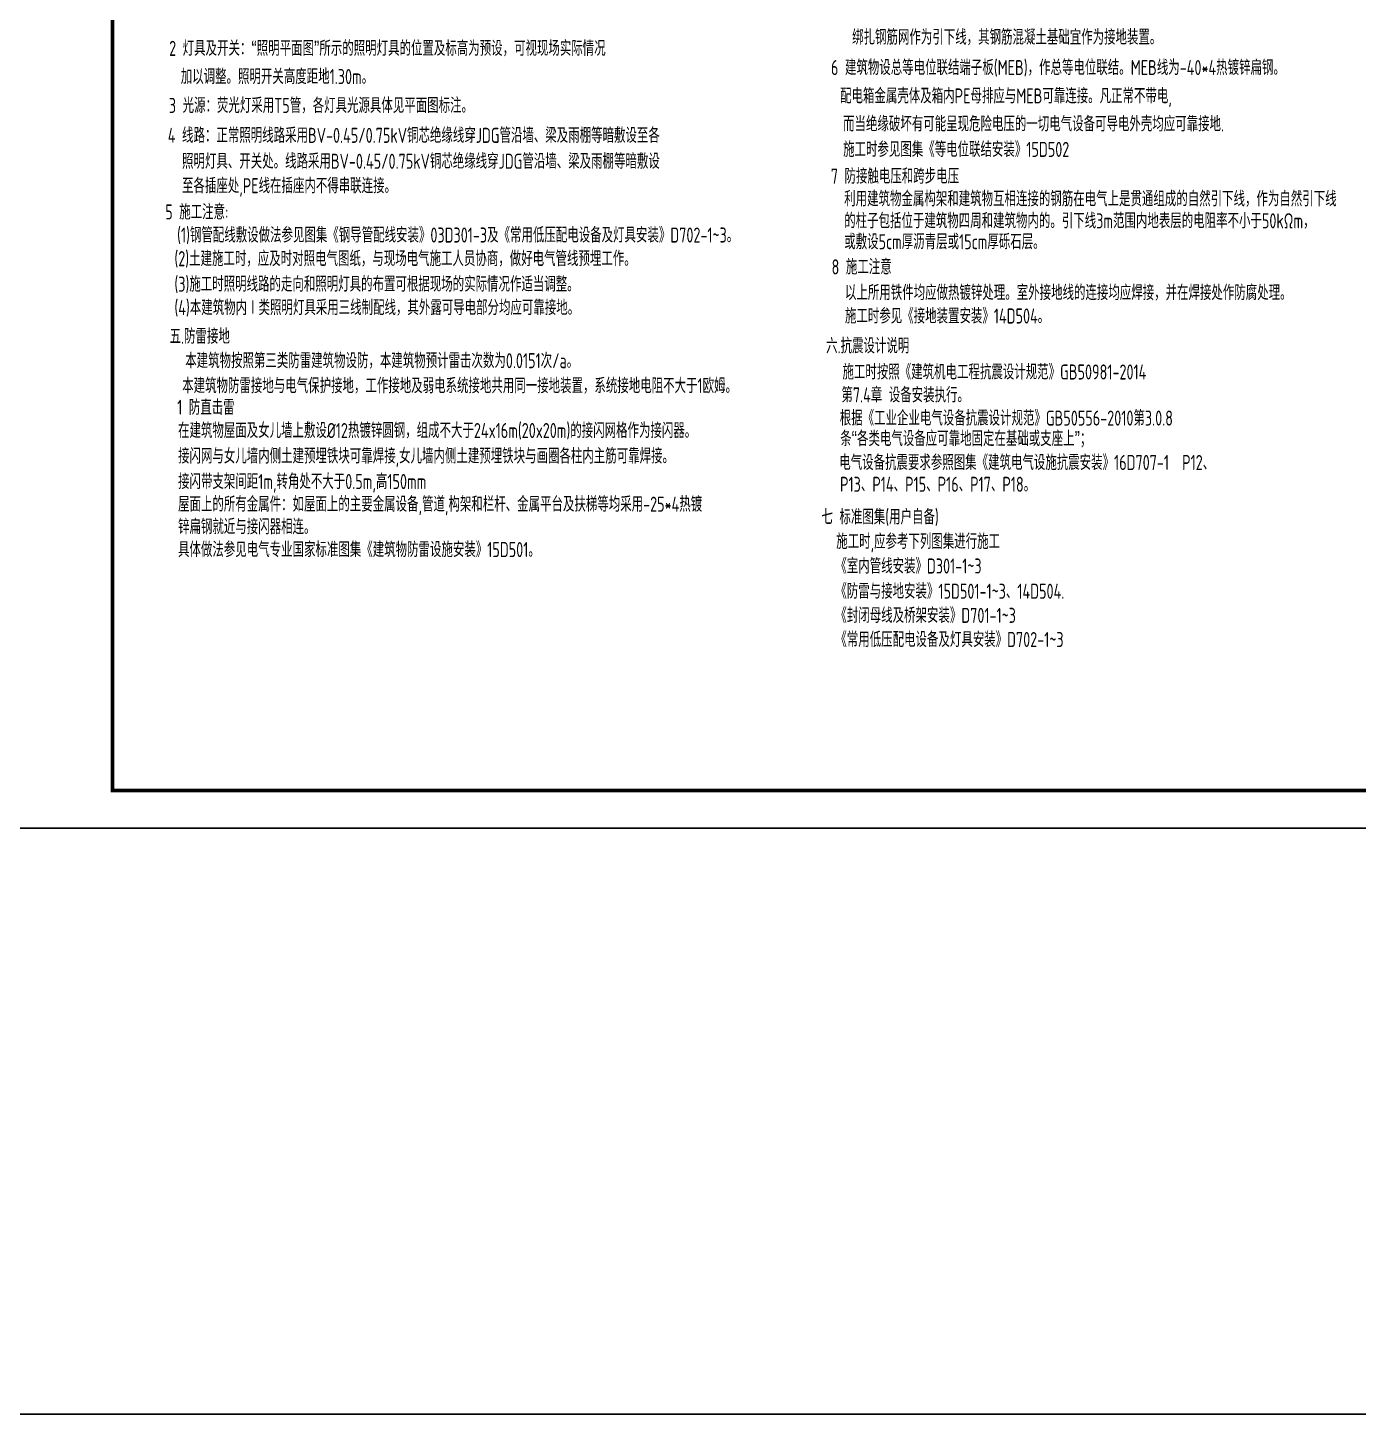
# Model space of a CAD drawing. Extents: x 5600590 to 5949977, y -428435 to -354779.
# Drawn here: x 5655691 to 5691057, y -428435 to -391563 of the extents above; entities that cross this region are included whole.
import ezdxf

# ---------------------------------------------------------------- set-up
doc = ezdxf.new("R2010")
doc.units = 0
doc.header["$LTSCALE"] = 1000
doc.header["$MEASUREMENT"] = 0
doc.layers.get('0').update_dxf_attribs({"linetype": 'CONTINUOUS'})
doc.layers.add('PUB_TITLE', color=4, linetype='CONTINUOUS')
doc.layers.add('电气', color=3, linetype='CONTINUOUS')
doc.styles.add('SCEI', font='sceie.shx', dxfattribs={"width": 0.75, "bigfont": 'sceic.shx'})

msp = doc.modelspace()

# ---------------------------------------------------------------- linework, layer by layer
at = {"color": 1}
msp.add_lwpolyline([(5600589.8, -354779.1), (5949977.1, -354779.1), (5949977.1, -428434.6), (5600589.8, -428434.6)], close=True, dxfattribs=at)
at = {"layer": 'PUB_TITLE'}
msp.add_lwpolyline([(5655441.2, -412847.7), (5714841.2, -412847.7), (5714841.2, -370847.7), (5655441.2, -370847.7)], close=True, dxfattribs=at)
at = {"layer": 'PUB_TITLE', "const_width": 100}
msp.add_lwpolyline([(5657941.2, -411847.7), (5713841.2, -411847.7), (5713841.2, -371847.7), (5657941.2, -371847.7)], close=True, dxfattribs=at)

# ---------------------------------------------------------------- texts
at = {"layer": '电气', "color": 0, "style": 'SCEI', "width": 0.8}
for s, p in [('绑扎钢筋网作为引下线，其钢筋混凝土基础宜作为接地装置。', (5677604.7, -392014.2)), ('2 灯具及开关：“照明平面图”所示的照明灯具的位置及标高为预设，可视现场实际情况', (5659449.2, -392310.5)), ('加以调整。照明开关高度距地1.30m。', (5659758.2, -393061.9)), ('6 建筑物设总等电位联结端子板(MEB)，作总等电位联结。MEB线为-40*4热镀锌扁钢。', (5677041.7, -392821.9)), ('3 光源：荧光灯采用T5管，各灯具光源具体见平面图标注。', (5659441.7, -393829.9)), ('配电箱金属壳体及箱内PE母排应与MEB可靠连接。凡正常不带电,', (5677284.6, -393577)), ('而当绝缘破坏有可能呈现危险电压的一切电气设备可导电外壳均应可靠接地.', (5677363.8, -394321.3)), ('4 线路：正常照明线路采用BV-0.45/0.75kV铜芯绝缘线穿JDG管沿墙、梁及雨棚等暗敷设至各', (5659413.9, -394625)), ('照明灯具、开关处。线路采用BV-0.45/0.75kV铜芯绝缘线穿JDG管沿墙、梁及雨棚等暗敷设', (5659792.2, -395313.8)), ('施工时参见图集《等电位联结安装》15D502', (5677363.8, -394998.3)), ('5 施工注意:', (5659345.5, -396662.2)), ('(1)钢管配线敷设做法参见图集《钢导管配线安装》03D301-3及《常用低压配电设备及灯具安装》D702-1~3。', (5659661.6, -397276)), ('(2)土建施工时，应及时对照电气图纸，与现场电气施工人员协商，做好电气管线预埋工作。', (5659590.4, -397903.4)), ('8 施工注意', (5677057.9, -398123.1)), ('(3)施工时照明线路的走向和照明灯具的布置可根据现场的实际情况作适当调整。', (5659590.4, -398581.8)), ('以上所用铁件均应做热镀锌处理。室外接地线的连接均应焊接，并在焊接处作防腐处理。', (5677413.6, -398806.8)), ('(4)本建筑物内Ⅰ类照明灯具采用三线制配线，其外露可导电部分均应可靠接地。', (5659590.4, -399205.5)), ('施工时参见《接地装置安装》14D504。', (5677413.6, -399428.9)), ('五.防雷接地', (5659461.6, -399968.6)), ('六.抗震设计说明', (5676912.5, -400221.8)), ('本建筑物按照第三类防雷建筑物设防，本建筑物预计雷击次数为0.0151次/a。', (5659877, -400617.4)), ('施工时按照《建筑机电工程抗震设计规范》GB50981-2014', (5677347.2, -400917.6)), ('本建筑物防雷接地与电气保护接地，工作接地及弱电系统接地共用同一接地装置，系统接地电阻不大于1欧姆。', (5659796.4, -401283)), ('第7.4章 设备安装执行。', (5677319.9, -401528.4)), ('1 防直击雷', (5659663.6, -401857)), ('根据《工业企业电气设备抗震设计规范》GB50556-2010第3.0.8', (5677274.5, -402143.9)), ('在建筑物屋面及女儿墙上敷设%%C12热镀锌圆钢，组成不大于24x16m(20x20m)的接闪网格作为接闪器。', (5659686.4, -402474.2)), ('条“各类电气设备应可靠地固定在基础或支座上”；', (5677286.7, -402689.4)), ('接闪网与女儿墙内侧土建预埋铁块可靠焊接,女儿墙内侧土建预埋铁块与画圈各柱内主筋可靠焊接。', (5659686.4, -403152.4)), ('电气设备抗震要求参照图集《建筑电气设施抗震安装》16D707-1  P12、', (5677261.1, -403324.3)), ('接闪带支架间距1m,转角处不大于0.5m,高150mm', (5659686.4, -403830.7)), ('P13、P14、P15、P16、P17、P18。', (5677282.5, -403904.3)), ('屋面上的所有金属件：如屋面上的主要金属设备,管道,构架和栏杆、金属平台及扶梯等均采用-25*4热镀', (5659686.4, -404433.4)), ('七 标准图集(用户自备)', (5676789.1, -404772.6)), ('锌扁钢就近与接闪器相连。', (5659686.4, -405032.4)), ('具体做法参见电气专业国家标准图集《建筑物防雷设施安装》15D501。', (5659686.4, -405640.5)), ('施工时,应参考下列图集进行施工', (5677181.1, -405424.4)), ('《室内管线安装》D301-1~3', (5677158.2, -406077.5)), ('《防雷与接地安装》15D501-1~3、14D504.', (5677158.2, -406748.1)), ('《封闭母线及桥架安装》D701-1~3', (5677158.2, -407390.1)), ('《常用低压配电设备及灯具安装》D702-1~3', (5677158.2, -408032.2))]:
    msp.add_text(s, height=400.5, dxfattribs=at).set_placement(p)
at = {"layer": '电气', "color": 1, "style": 'SCEI', "width": 0.8}
for s, p in [('至各插座处,PE线在插座内不得串联连接。', (5659792.2, -395964.4)), ('7 防接触电压和跨步电压', (5677037.8, -395711.9)), ('利用建筑物金属构架和建筑物互相连接的钢筋在电气上是贯通组成的自然引下线，作为自然引下线', (5677393.4, -396313.1)), ('的柱子包括位于建筑物四周和建筑物内的。引下线3m范围内地表层的电阻率不小于50kΩm，', (5677393.4, -396898.3)), ('或敷设5cm厚沥青层或15cm厚砾石层。', (5677393.4, -397453.6))]:
    msp.add_text(s, height=400.5, dxfattribs=at).set_placement(p)

doc.saveas('drawing.dxf')
